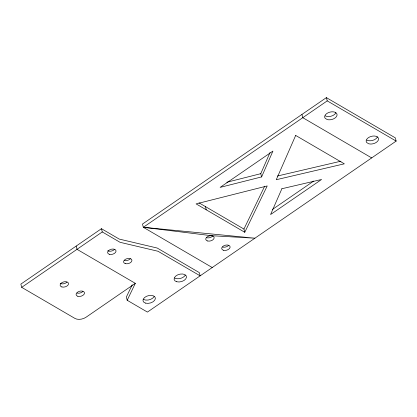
<?xml version="1.0" encoding="UTF-8"?>
<svg xmlns="http://www.w3.org/2000/svg" width="417" height="417" viewBox="0 0 417 417"><rect width="100%" height="100%" fill="white"/><g stroke="black" fill="none" stroke-linecap="round" stroke-linejoin="round"><path stroke-width="0.63" d="M261.61 176.912L272.932 151.074L220.119 187.384L261.61 176.912L260.766 173.675L270.028 152.539M132.236 284.78L126.341 297.034L127.185 300.271L147.425 312.088L396.15 141.092L395.306 137.855L326.386 97.635L142.478 224.059L143.318 227.291L212.227 267.532M127.185 300.271L135.322 283.346L77.009 249.319L76.165 246.077M244.769 232.285L267.214 185.94L196.11 203.892L244.769 232.285L243.924 229.053L264.686 186.185M101.44 228.704L102.285 231.941L120.049 242.308L158.043 251.269L200.144 275.84L199.3 272.598L157.199 248.032L119.21 239.071L101.44 228.704L20.85 284.113L21.694 287.349L74.94 318.421A8.053 4.837 -14.6 0 0 86.053 317.228L135.322 283.346M21.694 287.349L102.285 231.941M143.318 227.291L254.902 238.201L211.398 235.694L143.318 227.291L327.236 100.872L396.15 141.092M272.421 209.459L313.751 181.041M226.822 182.25L260.766 173.675M277.326 176.037L340.97 161.181M325.255 115.843L326.448 116.338A6.338 3.81 -14.6 0 0 335.847 112.955M366.752 140.06L367.945 140.555A6.338 3.81 -14.6 0 0 377.343 137.172M371.703 157.923L302.784 117.683L301.934 114.461M199.003 202.839L243.924 229.053M326.386 97.635L327.236 100.872M205.404 206.571L206.248 209.808M212.566 236.126A4.311 2.591 -14.6 0 1 206.686 237.726M228.526 245.441A4.311 2.591 -14.6 0 1 222.647 247.046M154.154 296.518A6.338 3.805 -14.6 0 1 143.563 299.406M82.9 291.447A4.311 2.591 -14.6 0 1 77.02 293.052M66.934 282.121A4.311 2.591 -14.6 0 1 60.241 283.393M185.268 275.116A6.338 3.805 -14.6 0 1 180.514 278.389A6.338 3.805 -14.6 0 1 174.676 278.009M130.344 258.801A4.269 2.565 -14.6 0 1 124.516 260.39M114.446 249.47A4.311 2.591 -14.6 0 1 107.748 250.742M295.679 135.431L276.278 179.711L344.333 163.824L295.679 135.431M281.882 188.739L270.581 214.536L321.57 179.477L281.882 188.739M335.617 112.543L334.424 112.048A6.338 3.81 -14.6 0 0 326.865 113.481A6.338 3.81 -14.6 0 0 325.229 118.371L327.293 119.575A6.338 3.81 -14.6 0 0 334.846 118.141A6.338 3.81 -14.6 0 0 336.488 113.252L335.617 112.543M377.114 136.755L375.92 136.265A6.338 3.81 -14.6 0 0 368.362 137.699A6.338 3.81 -14.6 0 0 366.725 142.588L368.79 143.792A6.338 3.81 -14.6 0 0 376.342 142.359A6.338 3.81 -14.6 0 0 377.984 137.469L377.114 136.755M223.491 250.278A4.311 2.591 -14.6 0 0 230.116 247.265A4.311 2.591 -14.6 0 0 224.127 245.613A4.311 2.591 -14.6 0 0 223.491 250.278M207.53 240.969A4.311 2.591 -14.6 0 0 214.156 237.961A4.311 2.591 -14.6 0 0 208.166 236.309A4.311 2.591 -14.6 0 0 207.53 240.969M61.898 286.964A4.311 2.591 -14.6 0 0 68.529 283.956A4.311 2.591 -14.6 0 0 62.534 282.304A4.311 2.591 -14.6 0 0 61.898 286.964M145.601 303.133A6.338 3.805 -14.6 0 0 155.353 298.708A6.338 3.805 -14.6 0 0 146.544 296.279A6.338 3.805 -14.6 0 0 145.601 303.133M176.714 281.741A6.338 3.805 -14.6 0 0 186.467 277.31A6.338 3.805 -14.6 0 0 177.652 274.881A6.338 3.805 -14.6 0 0 176.714 281.741M109.405 254.318A4.311 2.591 -14.6 0 0 116.035 251.305A4.311 2.591 -14.6 0 0 110.046 249.653A4.311 2.591 -14.6 0 0 109.405 254.318M77.864 296.289A4.311 2.591 -14.6 0 0 84.495 293.281A4.311 2.591 -14.6 0 0 78.5 291.629A4.311 2.591 -14.6 0 0 77.864 296.289M125.361 263.627A4.269 2.565 -14.6 0 0 131.928 260.646A4.269 2.565 -14.6 0 0 125.991 259.009A4.269 2.565 -14.6 0 0 125.361 263.627"/></g></svg>
